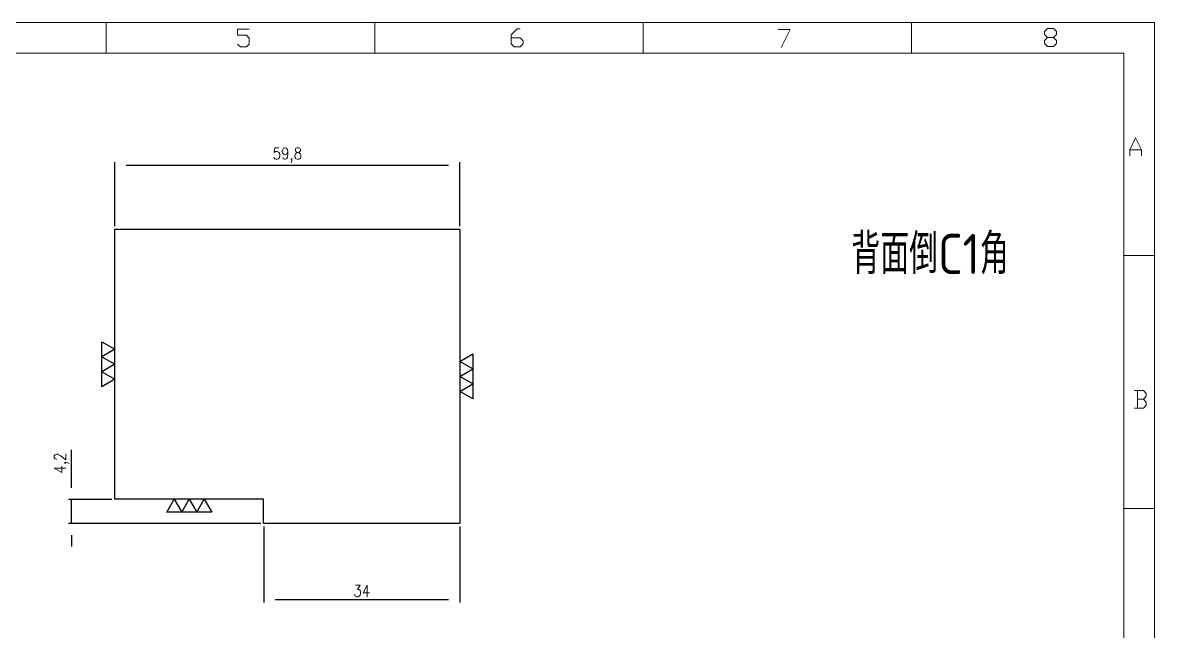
# Model space of a CAD drawing. Header units: millimetres. Extents: x 88508 to 142116, y -5268 to 20283.
# Drawn here: x 106091.8 to 106287.9, y -2931.2 to -2825.8 of the extents above; entities that cross this region are included whole.
import ezdxf
from ezdxf.enums import TextEntityAlignment as Align

# ---------------------------------------------------------------- set-up
doc = ezdxf.new("R2010")
doc.units = ezdxf.units.MM
doc.layers.add('DIM', color=4, linetype='Continuous')
doc.layers.add('TEXT', color=4, linetype='Continuous')
doc.styles.add('gbenor', font='gbenor.shx', dxfattribs={"bigfont": 'gbcbig.shx'})
doc.styles.add('GBENOR_', font='gbenor.shx', dxfattribs={"bigfont": 'gbcbig'})
doc.styles.get("Standard").update_dxf_attribs({"font": 'txt.shx', "width": 0.85, "bigfont": 'ctxt.shx'})
doc.styles.add('TXT', font='txt.shx', dxfattribs={"width": 0.8, "bigfont": 'ctxt.shx'})
doc.dimstyles.new('T-2-WX', dxfattribs={"dimtxt": 2, "dimasz": 2, "dimexe": 0.5, "dimexo": 0.5, "dimgap": 0.5, "dimtad": 1, "dimtxsty": 'Standard', "dimblk": 'OPEN30', "dimcen": 0, "dimazin": 3, "dimtfac": 1, "dimtmove": 0, "dimatfit": 3, "dimldrblk": 'OPEN30', "dimlwd": -1, "dimlwe": -1})

# ---------------------------------------------------------------- blocks, each defined once
blk = doc.blocks.new('*D7940')
at = {"layer": 'Defpoints', "color": 0}
for p in [(106167.61, -2850.43), (106107.81, -2861.52), (106167.61, -2861.52)]:
    blk.add_point(p, dxfattribs=at)
at = {"layer": 'DIM', "color": 0}
for p, q in [((106107.81, -2861.02), (106107.81, -2849.93)), ((106109.81, -2850.43), (106165.61, -2850.43)), ((106167.61, -2861.02), (106167.61, -2849.93))]:
    blk.add_line(p, q, dxfattribs=at)
at = {"layer": 'DIM', "color": 0, "insert": (106137.71, -2848.73), "char_height": 2, "attachment_point": 5}
blk.add_mtext('59,8', dxfattribs=at)
blk = doc.blocks.new('_Open30')
blk = doc.blocks.new('*D7941')
at = {"layer": 'Defpoints', "color": 0}
for p in [(106133.61, -2912.52), (106167.61, -2912.52), (106167.61, -2925.69)]:
    blk.add_point(p, dxfattribs=at)
at = {"layer": 'DIM', "color": 0}
for p, q in [((106133.61, -2913.02), (106133.61, -2926.19)), ((106167.61, -2913.02), (106167.61, -2926.19)), ((106135.61, -2925.69), (106165.61, -2925.69))]:
    blk.add_line(p, q, dxfattribs=at)
at = {"layer": 'DIM', "color": 0, "insert": (106150.61, -2924.19), "char_height": 2, "attachment_point": 5}
blk.add_mtext('34', dxfattribs=at)
blk = doc.blocks.new('*D7942')
at = {"layer": 'Defpoints', "color": 0}
for p in [(106100.31, -2908.33), (106107.81, -2908.33), (106133.61, -2912.52)]:
    blk.add_point(p, dxfattribs=at)
at = {"layer": 'DIM', "color": 0}
for p, q in [((106100.31, -2906.33), (106100.31, -2899.77)), ((106107.31, -2908.33), (106099.81, -2908.33)), ((106100.31, -2912.52), (106100.31, -2908.33)), ((106133.11, -2912.52), (106099.81, -2912.52)), ((106100.31, -2914.52), (106100.31, -2916.52))]:
    blk.add_line(p, q, dxfattribs=at)
at = {"layer": 'DIM', "color": 0, "insert": (106098.62, -2902.05), "char_height": 2, "attachment_point": 5, "rotation": 90}
blk.add_mtext('4,2', dxfattribs=at)
blk = doc.blocks.new('U40')
at = {"color": 254, "lineweight": 18}
for p, q in [((0, 1783.5), (2530.2, 1783.5)), ((1265.1, 1783.5), (1265.1, 1746.5)), ((1589.1, 1783.5), (1589.1, 1746.5)), ((1913.1, 1783.5), (1913.1, 1746.5)), ((2237.1, 1783.5), (2237.1, 1746.5)), ((2530.2, 1783.5), (2530.2, 0)), ((37, 1746.5), (2493.2, 1746.5)), ((2493.2, 1746.5), (2493.2, 37)), ((2493.2, 1502.7), (2530.2, 1502.7)), ((2493.2, 1197.2), (2530.2, 1197.2))]:
    blk.add_line(p, q, dxfattribs=at)
at = {"color": 92, "lineweight": 18}
for points in [[(1753.9, 1765.1), (1764.7, 1765.1), (1768.3, 1761.5), (1768.3, 1757.9), (1764.7, 1754.3), (1757.5, 1754.3), (1753.9, 1757.9), (1753.9, 1768.7), (1761.1, 1775.9), (1764.7, 1775.9)], [(2408.4, 1765.7), (2412, 1762.1), (2412, 1758.5), (2408.4, 1754.9), (2401.2, 1754.9), (2397.6, 1758.5), (2397.6, 1762.1), (2401.2, 1765.7), (2408.4, 1765.7), (2412, 1769.3), (2412, 1772.9), (2408.4, 1776.5), (2401.2, 1776.5), (2397.6, 1772.9), (2397.6, 1769.3), (2401.2, 1765.7)], [(1423.4, 1757.7), (1427, 1754.1), (1434.2, 1754.1), (1437.8, 1757.7), (1437.8, 1764.9), (1434.2, 1768.5), (1423.4, 1768.5), (1423.4, 1775.7), (1437.8, 1775.7)], [(2076.2, 1775.2), (2090.6, 1775.2), (2079.8, 1753.6)], [(2500.4, 1622.8), (2500.4, 1630), (2507.6, 1644.4), (2514.8, 1630), (2514.8, 1622.8)], [(2500.4, 1630), (2514.8, 1630)], [(2516.9, 1329), (2520.5, 1332.6), (2520.5, 1336.2), (2516.9, 1339.8), (2506.1, 1339.8)], [(2509.7, 1339.8), (2509.7, 1318.2)], [(2506.1, 1318.2), (2516.9, 1318.2), (2520.5, 1321.8), (2520.5, 1325.4), (2516.9, 1329), (2509.7, 1329)]]:
    blk.add_lwpolyline(points, dxfattribs=at)
at = {"lineweight": 18, "style": 'GBENOR_'}
blk.add_attdef('文档路径', (2126, 386.9), '', height=17.8, dxfattribs=at)
at = {"lineweight": 20, "style": 'TXT'}
for tag, height, p in [('18-**-**', 16.3, (1866.6, 256.2)), ('客户名称', 16.1, (1741.1, 134, 0)), ('料厚:', 16.1, (1741.3, 93.2, 0))]:
    blk.add_attdef(tag, text='', height=height, dxfattribs=at).set_placement(p, align=Align.MIDDLE)
for tag, p, height in [('88888', (1850.9, 207.5), 14.9), ('材质:', (1691.2, 168, 0), 16.1), ('核准', (1869.4, 127.5, 0), 16.1), ('设计', (1868.8, 88.3, 0), 16.1), ('绘图', (1868.2, 49.1, 0), 16.1)]:
    blk.add_attdef(tag, p, '', height=height, dxfattribs=at)
for tag, p, height, width in [('3', (2234.7, 206.9), 15.8, 0.7), ('4', (2234.7, 167.4), 15.8, 0.7), ('核准日期', (2041.1, 124.2, 0), 16.1, 0.68), ('设计日期', (2041.1, 84.5, 0), 16.1, 0.68), ('1', (2251.9, 85.9), 14.6, 0.7), ('绘图日期', (2040.9, 46.4, 0), 16.1, 0.68), ('2', (2235, 49.2), 14.6, 0.7)]:
    blk.add_attdef(tag, p, '', height=height, dxfattribs=dict(at, width=width))

msp = doc.modelspace()

# ---------------------------------------------------------------- linework, layer by layer
at = {"layer": 'TEXT', "color": 2}
msp.add_lwpolyline([(106133.607, -2908.327), (106107.807, -2908.327), (106107.807, -2861.524), (106167.607, -2861.524), (106167.607, -2912.524), (106133.607, -2912.524)], close=True, dxfattribs=at)
at = {"layer": 'TEXT'}
for points in [[(106105.557, -2881.029), (106107.807, -2882.328), (106105.557, -2883.627), (106107.807, -2884.926), (106105.557, -2886.225), (106107.807, -2887.524), (106105.557, -2888.823), (106105.557, -2881.029)], [(106169.857, -2890.921), (106167.607, -2889.622), (106169.857, -2888.323), (106167.607, -2887.024), (106169.857, -2885.725), (106167.607, -2884.426), (106169.857, -2883.127), (106169.857, -2890.921)], [(106116.81, -2910.577), (106118.109, -2908.327), (106119.408, -2910.577), (106120.707, -2908.327), (106122.006, -2910.577), (106123.305, -2908.327), (106124.604, -2910.577), (106116.81, -2910.577)]]:
    msp.add_lwpolyline(points, close=True, dxfattribs=at)

# ---------------------------------------------------------------- block references
at = {"ltscale": 3, "xscale": 0.1435432913879779, "yscale": 0.1435432913879779, "zscale": 0.1435432913879779}
msp.add_blockref('U40', (105924.735, -3081.771), dxfattribs=at)

# ---------------------------------------------------------------- texts
at = {"layer": 'TEXT', "color": 4, "lineweight": 18, "style": 'gbenor'}
msp.add_text('背面倒C1角', height=6.9635, dxfattribs=at).set_placement((106235.416, -2869.309))

# ---------------------------------------------------------------- dimensions: what is measured, and where the dimension line sits
at = {"layer": 'DIM'}
for base, p1, p2, picture, middle in [((106167.607, -2850.425), (106107.807, -2861.524), (106167.607, -2861.524), '*D7940', (106137.707, -2848.735)), ((106167.607, -2925.69), (106133.607, -2912.524), (106167.607, -2912.524), '*D7941', (106150.607, -2924.19))]:
    dim = msp.add_linear_dim(base=base, p1=p1, p2=p2, dimstyle='T-2-WX', dxfattribs=at)
    dim.commit()
    dim.dimension.update_dxf_attribs({"geometry": picture, "text_midpoint": middle})
dim = msp.add_linear_dim(base=(106100.312, -2908.327), p1=(106133.607, -2912.524), p2=(106107.807, -2908.327), angle=90, dimstyle='T-2-WX', dxfattribs=at)
dim.commit()
dim.dimension.update_dxf_attribs({"geometry": '*D7942', "text_midpoint": (106098.622, -2902.046)})

doc.saveas('drawing.dxf')
